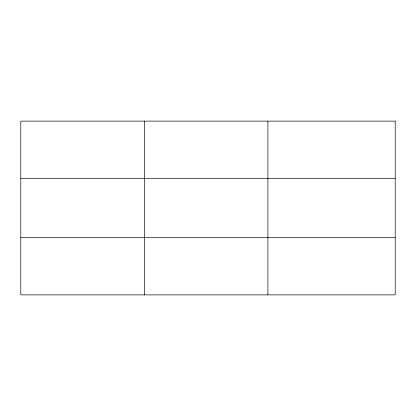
<?xml version="1.0" encoding="UTF-8"?>
<svg xmlns="http://www.w3.org/2000/svg" width="416" height="416" viewBox="0 0 416 416"><rect width="100%" height="100%" fill="white"/><g stroke="black" fill="none" stroke-linecap="round" stroke-linejoin="round"><path stroke-width="0.62" d="M144.352 121.118L144.352 294.882M267.904 121.118L267.904 294.882M20.8 178.459L395.2 178.459M20.8 237.541L395.2 237.541M395.2 121.118L395.2 294.882L20.8 294.882L20.8 121.118L395.2 121.118"/></g></svg>
